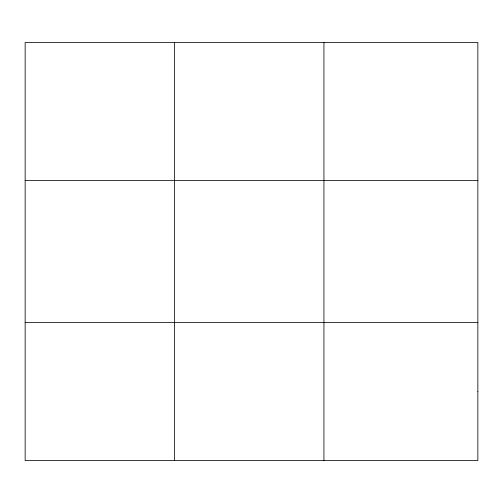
<?xml version="1.0" encoding="UTF-8"?>
<svg xmlns="http://www.w3.org/2000/svg" width="503" height="503" viewBox="0 0 503 503"><rect width="100%" height="100%" fill="white"/><g stroke="black" fill="none" stroke-linecap="round" stroke-linejoin="round"><path stroke-width="0.75" d="M174.541 42.503L174.541 460.497M323.932 42.503L323.932 460.497M25.15 180.439L477.85 180.439M25.15 322.561L477.85 322.561M477.85 391.529L477.85 460.497L25.15 460.497L25.15 42.503L477.85 42.503L477.85 391.529"/></g></svg>
